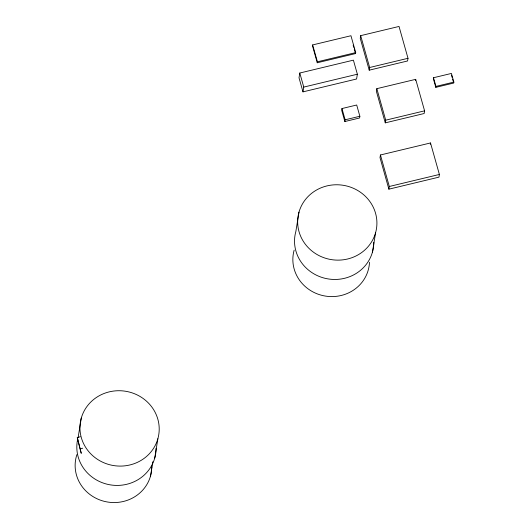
<?xml version="1.0" encoding="UTF-8"?>
<svg xmlns="http://www.w3.org/2000/svg" width="529" height="529" viewBox="0 0 529 529"><rect width="100%" height="100%" fill="white"/><g stroke="black" fill="none" stroke-linecap="round" stroke-linejoin="round"><path stroke-width="0.79" d="M78.147 437.41L81.281 418.089M150.514 476.08L152.841 461.711M154.746 458.054L157.873 438.733A39.688 37.638 9.2 0 0 109.272 391.857A39.688 37.638 9.2 0 0 91.583 454.642A39.688 37.638 9.2 0 0 157.873 438.733M299.791 73.022L299.017 77.803L302.985 91.867L356.586 79L357.366 74.219L353.398 60.154L299.791 73.022L303.758 87.087L302.985 91.867M312.659 44.925L312.5 45.884L317.261 62.759L355.548 53.568L355.706 52.609L350.945 35.734L312.659 44.925L317.413 61.8L317.261 62.759M298.991 212.129L295.863 231.451A39.688 37.638 9.2 0 0 329.031 279.061A39.688 37.638 9.2 0 0 373.791 242.361M341.965 108.551L341.688 110.27L344.862 121.525L359.588 117.987L359.865 116.268L356.698 105.013L341.965 108.551L345.139 119.799L344.862 121.525M360.679 35.655L360.242 38.333L369.222 70.178L407.568 60.974L408.004 58.296L399.025 26.45L360.679 35.655L369.652 67.5L369.222 70.178M376.827 88.667L376.39 91.345L385.271 122.854L424.152 113.517L424.582 110.839L415.701 79.337L376.827 88.667L385.707 120.176L385.271 122.854M380.437 154.977L380.007 157.655L388.888 189.164L438.958 177.142L439.394 174.464L430.513 142.956L380.437 154.977L389.318 186.486L388.888 189.164M372.456 252.095L375.583 232.767A39.688 37.638 9.2 0 0 326.988 185.897A39.688 37.638 9.2 0 0 309.293 248.683A39.688 37.638 9.2 0 0 375.583 232.767M415.483 80.672L415.701 79.337M433.516 77.73L433.357 78.689L435.803 87.351L453.71 83.053L453.862 82.101L451.422 73.432L433.516 77.73L435.956 86.399L435.803 87.351M430.295 144.298L430.513 142.956M77.274 437.576L81.215 453.214L77.274 437.576L80.302 436.749M80.448 448.823L82.716 448.208M317.413 61.8L355.706 52.609M369.652 67.5L408.004 58.296M303.758 87.087L357.366 74.219M435.956 86.399L453.862 82.101M345.139 119.799L359.865 116.268M385.707 120.176L424.582 110.839M389.318 186.486L439.394 174.464M451.488 75.178L452.156 77.545M452.599 79.119L453.267 81.479M353.167 45.13L353.822 47.431M354.251 48.966L355.548 53.568M369.487 262.285A38.386 36.402 9.2 0 1 325.401 296.081A38.386 36.402 9.2 0 1 294.144 250.157M156.081 448.321A39.688 37.638 9.2 0 1 112.174 485.133A39.688 37.638 9.2 0 1 77.743 438.997M151.664 469.838A38.386 36.402 9.2 0 1 106.045 501.743A38.386 36.402 9.2 0 1 76.89 454.609M151.803 466.671A38.386 36.402 9.2 0 1 151.77 468.251"/></g></svg>
